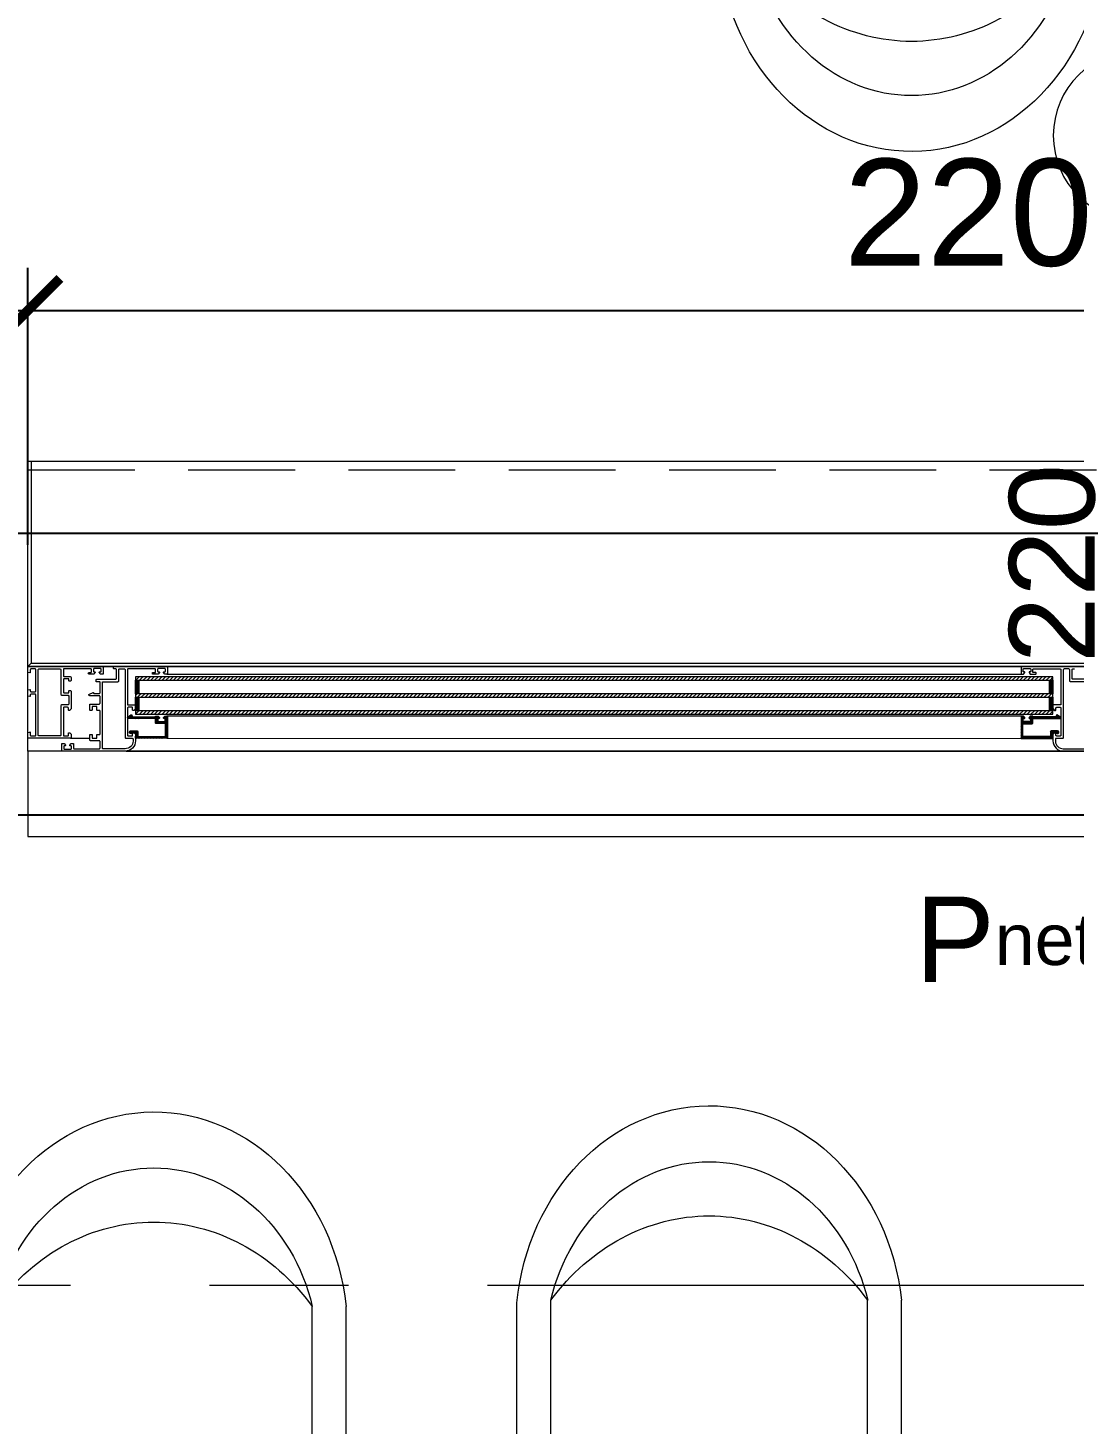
# Model space of a CAD drawing. Header units: centimetres. Extents: x 105417 to 110818, y -55119 to -48326.
# Drawn here: x 106699.4 to 106821.7, y -50688.6 to -50525.3 of the extents above; entities that cross this region are included whole.
import ezdxf

# ---------------------------------------------------------------- set-up
doc = ezdxf.new("R2010")
doc.units = ezdxf.units.CM
doc.header["$LTSCALE"] = 50
doc.header["$MEASUREMENT"] = 0
doc.linetypes.add('AXES', pattern=[2, 1.25, -0.25, 0.25, -0.25])
doc.linetypes.add('CACHE', pattern=[0.375, 0.25, -0.125])
doc.layers.get('0').update_dxf_attribs({"color": 8})
doc.layers.add('AXES', color=10, linetype='AXES')
doc.layers.add('COTE 50ème', color=1, linetype='Continuous')
doc.layers.add('FMULT', color=150, linetype='Continuous', plot=False)
for name, color, linetype, lineweight in [('MACONNERIE COUPE', 7, 'Continuous', 30), ('mobilimi', 8, 'Continuous', 9), ('WINDOWS', 21, 'Continuous', 5)]:
    doc.layers.add(name, color=color, linetype=linetype, lineweight=lineweight)
doc.styles.add('GENERATED_STYLE_1', font='arial.ttf')
doc.styles.add('RS_TXT_50', font='arial.ttf', dxfattribs={"height": 12.5})
doc.dimstyles.new('RS_50CM_LINEAIRE', dxfattribs={"dimscale": 5, "dimtxt": 12.5, "dimasz": 1.5, "dimexe": 1, "dimexo": 2.5, "dimgap": 1, "dimtad": 1, "dimdec": 1, "dimrnd": 0.5, "dimdsep": 46, "dimtxsty": 'RS_TXT_50', "dimblk1": 'ARCHTICK', "dimblk2": 'ARCHTICK', "dimsah": 1, "dimcen": 2.5, "dimdle": 1, "dimclrt": 4, "dimadec": 0, "dimazin": 2, "dimtfac": 1, "dimtdec": 1, "dimtix": 1, "dimtmove": 2, "dimatfit": 3, "dimfxl": 1, "dimtolj": 1, "dimtzin": 0, "dimarcsym": 0})

# ---------------------------------------------------------------- blocks, each defined once
blk = doc.blocks.new('1111')
at = {"layer": 'mobilimi'}
for p, q in [((7498090.66, 4737224.66), (7498067.1, 4737224.66)), ((7498090.66, 4737221.1), (7498090.66, 4737224.66)), ((7498090.15, 4737221.13), (7498066.85, 4737221.13)), ((7498092.44, 4737190.14), (7498092.44, 4737219.13)), ((7498090.15, 4737188.14), (7498066.85, 4737188.14)), ((7498090.66, 4737184.61), (7498090.66, 4737188.14)), ((7498090.66, 4737184.61), (7498066.85, 4737184.61))]:
    blk.add_line(p, q, dxfattribs=at)
for centre, major_axis, start_param, end_param in [((7498069.68, 4737204.62), (-23.08, 0), -1.458692, 1.447759), ((7498071.99, 4737204.63), (-19.57, 0), -1.304651, 1.304651), ((7498082.73, 4737204.63), (24.67, 0), 2.270248, 4.012938), ((7498090.15, 4737219.13), (-2.29, 0), 3.141593, 4.712389), ((7498090.15, 4737190.14), (2.29, 0), 4.712389, 6.283185)]:
    blk.add_ellipse(centre, major_axis=major_axis, ratio=0.87377, start_param=start_param, end_param=end_param, dxfattribs=at)
blk = doc.blocks.new('A$Ceb270309')
at = {"layer": 'AXES', "lineweight": 5, "ltscale": 1.3}
blk.add_line((3195, 190), (-1985, 190), dxfattribs=at)
blk = doc.blocks.new('_ArchTick')
at = {"color": 0, "linetype": 'ByBlock', "const_width": 0.15}
blk.add_lwpolyline([(-0.5, -0.5), (0.5, 0.5)], dxfattribs=at)
blk = doc.blocks.new('*D940')
at = {"layer": 'COTE 50ème', "color": 0, "lineweight": -2, "ltscale": 0.5, "transparency": 16777216}
for p, q in [((106619.47, -50579.86), (106619.47, -50553.32)), ((106699.35, -50585.75), (106699.35, -50553.32)), ((106614.47, -50558.32), (106704.35, -50558.32))]:
    blk.add_line(p, q, dxfattribs=at)
at = {"layer": 'Defpoints', "color": 0, "ltscale": 0.5, "transparency": 16777216}
for p in [(106699.35, -50558.32), (106619.47, -50592.36), (106699.35, -50598.25)]:
    blk.add_point(p, dxfattribs=at)
at = {"layer": 'COTE 50ème', "color": 0, "lineweight": -2, "ltscale": 0.5, "transparency": 16777216, "xscale": 7.5, "yscale": 7.5, "zscale": 7.5, "rotation": 180}
blk.add_blockref('_ArchTick', (106619.47, -50558.32), dxfattribs=at)
at = {"layer": 'COTE 50ème', "color": 0, "lineweight": -2, "ltscale": 0.5, "transparency": 16777216, "xscale": 7.5, "yscale": 7.5, "zscale": 7.5}
blk.add_blockref('_ArchTick', (106699.35, -50558.32), dxfattribs=at)
at = {"layer": 'COTE 50ème', "color": 4, "ltscale": 0.5, "transparency": 16777216, "insert": (106659.41, -50546.93), "char_height": 12.5, "attachment_point": 5, "style": 'RS_TXT_50'}
blk.add_mtext('\\A1;80', dxfattribs=at)
blk = doc.blocks.new('*D941')
at = {"layer": 'COTE 50ème', "color": 0, "lineweight": -2, "ltscale": 0.5, "transparency": 16777216}
for p, q in [((106699.35, -50585.75), (106699.35, -50553.32)), ((106919.35, -50592.36), (106919.35, -50553.32)), ((106694.35, -50558.32), (106924.35, -50558.32))]:
    blk.add_line(p, q, dxfattribs=at)
at = {"layer": 'Defpoints', "color": 0, "ltscale": 0.5, "transparency": 16777216}
for p in [(106919.35, -50558.32), (106699.35, -50598.25), (106919.35, -50604.86)]:
    blk.add_point(p, dxfattribs=at)
at = {"layer": 'COTE 50ème', "color": 0, "lineweight": -2, "ltscale": 0.5, "transparency": 16777216, "xscale": 7.5, "yscale": 7.5, "zscale": 7.5, "rotation": 180}
blk.add_blockref('_ArchTick', (106699.35, -50558.32), dxfattribs=at)
at = {"layer": 'COTE 50ème', "color": 0, "lineweight": -2, "ltscale": 0.5, "transparency": 16777216, "xscale": 7.5, "yscale": 7.5, "zscale": 7.5}
blk.add_blockref('_ArchTick', (106919.35, -50558.32), dxfattribs=at)
at = {"layer": 'COTE 50ème', "color": 4, "ltscale": 0.5, "transparency": 16777216, "insert": (106809.35, -50546.93), "char_height": 12.5, "attachment_point": 5, "style": 'RS_TXT_50'}
blk.add_mtext('\\A1;220', dxfattribs=at)
blk = doc.blocks.new('*D1062')
at = {"layer": 'COTE 50ème', "color": 0, "lineweight": -2, "ltscale": 0.5, "transparency": 16777216}
for p, q in [((105995.75, -52042.36), (105995.75, -49967.36)), ((106966.85, -49972.36), (105990.75, -49972.36)), ((106196.86, -52037.36), (105990.75, -52037.36))]:
    blk.add_line(p, q, dxfattribs=at)
at = {"layer": 'Defpoints', "color": 0, "ltscale": 0.5, "transparency": 16777216}
for p in [(105995.75, -49972.36), (106979.35, -49972.36), (106209.36, -52037.36)]:
    blk.add_point(p, dxfattribs=at)
at = {"layer": 'COTE 50ème', "color": 0, "lineweight": -2, "ltscale": 0.5, "transparency": 16777216, "xscale": 7.5, "yscale": 7.5, "zscale": 7.5}
for p, rotation in [((105995.75, -49972.36), 90), ((105995.75, -52037.36), 270)]:
    blk.add_blockref('_ArchTick', p, dxfattribs=dict(at, rotation=rotation))
at = {"layer": 'COTE 50ème', "color": 4, "ltscale": 0.5, "transparency": 16777216, "insert": (105984.37, -51004.86), "char_height": 12.5, "attachment_point": 5, "rotation": 90, "style": 'RS_TXT_50'}
blk.add_mtext('\\A1;2065', dxfattribs=at)

msp = doc.modelspace()

# ---------------------------------------------------------------- hatches: boundary and pattern name
at = {"layer": 'WINDOWS'}
h = msp.add_hatch(dxfattribs=at)
h.set_pattern_fill('ANSI31', color=140, scale=2.5, angle=360)
h.set_pattern_definition([(45, (-43852.52553, 46708.9128), (-0.2209708691, 0.2209708691), [])])
h.paths.add_polyline_path([(106819.26, -50601.15), (106711.93, -50601.15), (106711.93, -50601.55), (106819.26, -50601.55)])
h.paths.add_polyline_path([(106819.26, -50603.15), (106711.93, -50603.15), (106711.93, -50603.55), (106819.26, -50603.55)])
h.paths.add_polyline_path([(106819.26, -50605.15), (106711.94, -50605.15), (106711.94, -50605.55), (106819.26, -50605.55)])
at = {"layer": 'WINDOWS', "transparency": 33554559}
h = msp.add_hatch(dxfattribs=at)
h.set_pattern_fill('ANSI31', color=140, angle=360)
h.set_pattern_definition([(45, (-43869.52553, 46708.90849), (-0.08838834765, 0.08838834765), [])])
h.paths.add_polyline_path([(106711.93, -50603.15), (106711.93, -50601.55), (106712.33, -50601.55), (106712.33, -50603.15)])
h.paths.add_polyline_path([(106711.93, -50605.15), (106711.93, -50603.55), (106712.33, -50603.55), (106712.33, -50605.15)])
h.paths.add_polyline_path([(106818.86, -50603.15), (106818.86, -50601.55), (106819.26, -50601.55), (106819.26, -50603.15)])
h.paths.add_polyline_path([(106818.86, -50605.15), (106818.86, -50603.55), (106819.26, -50603.55), (106819.26, -50605.15)])
h = msp.add_hatch(dxfattribs=at)
h.set_pattern_fill('ANSI31', color=256, angle=360)
h.set_pattern_definition([(45, (-43902.46997, 46708.71279), (-0.08838834765, 0.08838834765), [])])
h.paths.add_polyline_path([(106712.31, -50608.14, -0.414214), (106712.22, -50608.05), (106712.22, -50607.58, 0.414214), (106712.12, -50607.49), (106711.38, -50607.49, 1.835735), (106711.53, -50607.71), (106711.99, -50607.71), (106711.99, -50608.12), (106711.94, -50608.36), (106715.61, -50608.36, 0.414214), (106715.67, -50608.31), (106715.67, -50605.8, 0.414214), (106715.61, -50605.75), (106715.41, -50605.75, 0.250765), (106715.36, -50605.77), (106715.23, -50605.94, 0.599022), (106715.28, -50606.03), (106715.41, -50606.03), (106715.41, -50606.4), (106714.55, -50606.4), (106714.55, -50606.03), (106714.68, -50606.03, 0.649779), (106714.72, -50605.93), (106714.59, -50605.76, 0.212283), (106714.55, -50605.75), (106714.34, -50605.75, 0.414214), (106714.29, -50605.8), (106714.29, -50605.84), (106711.54, -50605.84), (106711.54, -50605.71, 0.603122), (106711.4, -50605.63), (106711.04, -50605.87, 0.737396), (106711.1, -50606.04), (106714.29, -50606.04), (106714.29, -50606.55, 0.414214), (106714.38, -50606.64), (106715.44, -50606.64), (106715.44, -50608.05, -0.414214), (106715.35, -50608.14)])
h = msp.add_hatch(dxfattribs=at)
h.set_pattern_fill('ANSI31', color=256, angle=360)
h.set_pattern_definition([(45, (-43852.52553, 46708.70849), (-0.08838834765, 0.08838834765), [])])
h.paths.add_polyline_path([(106819.2, -50608.37), (106819.25, -50608.37), (106819.25, -50608.13), (106819.2, -50608.13), (106819.2, -50607.77, -0.414214), (106819.25, -50607.72), (106819.62, -50607.72, -0.247394), (106819.67, -50607.74, 1.657435), (106819.8, -50607.49), (106819.06, -50607.49, 0.414214), (106818.97, -50607.59), (106818.97, -50608.05, -0.414214), (106818.88, -50608.15), (106815.84, -50608.15, -0.414214), (106815.74, -50608.05), (106815.74, -50606.7, -0.414214), (106815.8, -50606.65), (106816.81, -50606.65, 0.414214), (106816.9, -50606.55), (106816.9, -50606.11, -0.414214), (106816.96, -50606.05), (106820.09, -50606.05, 0.737396), (106820.14, -50605.88), (106819.79, -50605.64, 0.603122), (106819.64, -50605.71), (106819.64, -50605.79, -0.414214), (106819.59, -50605.84), (106816.9, -50605.84), (106816.9, -50605.81, 0.414214), (106816.84, -50605.75), (106816.64, -50605.75, 0.250765), (106816.59, -50605.78), (106816.46, -50605.94, 0.599022), (106816.51, -50606.03), (106816.58, -50606.03, -0.414214), (106816.64, -50606.09), (106816.64, -50606.35, -0.414214), (106816.58, -50606.4), (106815.84, -50606.4, -0.414214), (106815.78, -50606.35), (106815.78, -50606.09, -0.414214), (106815.84, -50606.03), (106815.91, -50606.03, 0.599022), (106815.96, -50605.94), (106815.83, -50605.78, 0.250765), (106815.78, -50605.75), (106815.57, -50605.75, 0.414214), (106815.52, -50605.81), (106815.52, -50608.31, 0.414214), (106815.57, -50608.37)])

# ---------------------------------------------------------------- linework, layer by layer
at = {"layer": 'FMULT', "ltscale": 0.5}
for points in [[(106347.85, -50140.86), (106347.85, -50357.36), (106234.35, -50357.36), (106246.06, -50663.36), (106611.47, -50663.36), (106611.47, -50584.36), (106970.35, -50584.36), (106970.35, -50323.36), (106981.6, -50323.36), (106979.35, -50142.36)], [(106644.47, -50617.36), (106644.47, -50947.8), (106773.64, -50944.42), (106782.35, -51277.36), (107044.35, -51277.36), (107044.35, -50768.68), (106979.35, -50768.68), (106979.35, -50617.36)]]:
    msp.add_lwpolyline(points, close=True, dxfattribs=at)
at = {"layer": 'WINDOWS', "color": 165, "linetype": 'CACHE'}
msp.add_line((106699.35, -50576.96), (106919.35, -50576.96), dxfattribs=at)
at = {"layer": 'WINDOWS'}
for p, q in [((106708.08, -50599.96), (106709.46, -50599.96)), ((106715.63, -50599.97), (106815.58, -50599.97)), ((106715.61, -50600.86), (106815.58, -50600.87)), ((106815.57, -50605.75), (106715.61, -50605.75)), ((106704.35, -50608.36), (106706.61, -50608.36)), ((106715.61, -50608.36), (106815.57, -50608.37)), ((106710.83, -50609.85), (106820.43, -50609.86))]:
    msp.add_line(p, q, dxfattribs=at)
at = {"layer": 'WINDOWS', "color": 165}
msp.add_lwpolyline([(106839.3, -50537.87, 1), (106819.3, -50537.87, 1)], format="xyb", close=True, dxfattribs=at)
for points in [[(106919.35, -50599.96), (106699.35, -50599.96), (106699.35, -50575.96), (106919.35, -50575.96)], [(106699.35, -50599.96), (106699.35, -50575.96), (106699.75, -50575.96), (106699.75, -50599.56)], [(106699.75, -50599.56), (106918.95, -50599.56), (106919.35, -50599.96), (106699.35, -50599.96)], [(106919.35, -50609.86), (106699.35, -50609.86), (106699.35, -50619.86), (106919.35, -50619.86)]]:
    msp.add_lwpolyline(points, close=True, dxfattribs=at)
at = {"layer": 'WINDOWS'}
for points in [[(106699.35, -50600.02, -0.414214), (106699.41, -50599.96), (106708.11, -50599.96, -0.414214), (106708.16, -50600.02), (106708.16, -50600.8, -0.414214), (106708.11, -50600.86), (106707.87, -50600.86, -0.250765), (106707.82, -50600.84), (106707.71, -50600.67, -0.599022), (106707.75, -50600.58), (106707.87, -50600.58, 0.414214), (106707.92, -50600.52), (106707.92, -50600.26, 0.414214), (106707.87, -50600.21), (106707.08, -50600.21, 0.414214), (106707.03, -50600.26), (106707.03, -50600.52, 0.414214), (106707.08, -50600.58), (106707.16, -50600.58, -0.599022), (106707.2, -50600.67), (106707.09, -50600.84, -0.250765), (106707.04, -50600.86), (106706.51, -50600.86, -1), (106706.51, -50600.66), (106706.73, -50600.66, 0.414214), (106706.78, -50600.6), (106706.78, -50600.3, 0.414214), (106706.73, -50600.24), (106703.55, -50600.24, 0.414214), (106703.5, -50600.3), (106703.5, -50601.03, 0.414214), (106703.59, -50601.12), (106704.24, -50601.12, -0.414214), (106704.43, -50601.31), (106704.43, -50601.57, -0.198912), (106704.42, -50601.61), (106704.35, -50601.67, -0.198912), (106704.32, -50601.68), (106704.21, -50601.68, -0.414214), (106704.15, -50601.63), (106704.15, -50601.46, 0.414214), (106704.1, -50601.4), (106703.59, -50601.4, 0.414214), (106703.5, -50601.5), (106703.5, -50602.95, 0.414214), (106703.59, -50603.04), (106704.1, -50603.04, 0.414214), (106704.15, -50602.99), (106704.15, -50602.82, -0.414214), (106704.21, -50602.76), (106704.32, -50602.76, -0.198912), (106704.35, -50602.78), (106704.42, -50602.84, -0.198912), (106704.43, -50602.88), (106704.43, -50604.89, -0.198912), (106704.42, -50604.93), (106704.26, -50605.08, -0.198912), (106704.22, -50605.1), (106704.15, -50605.1, -0.414214), (106704.1, -50605.04), (106704.1, -50604.86, 0.340481), (106704, -50604.72), (106703.59, -50604.72, 0.414214), (106703.5, -50604.82), (106703.5, -50607.99, 0.414214), (106703.59, -50608.08), (106704, -50608.08, 0.414214), (106704.1, -50607.99), (106704.1, -50607.77, -0.414214), (106704.15, -50607.71), (106704.22, -50607.71, -0.198912), (106704.26, -50607.73), (106704.42, -50607.88, -0.198912), (106704.43, -50607.92), (106704.43, -50608.31, -0.414214), (106704.38, -50608.36), (106699.41, -50608.36, -0.414214), (106699.35, -50608.31), (106699.35, -50607.73, -0.322823), (106699.39, -50607.68), (106699.56, -50607.62, -0.511918), (106699.63, -50607.67), (106699.63, -50607.99, 0.414214), (106699.73, -50608.08), (106700.19, -50608.08, 0.414214), (106700.29, -50607.99), (106700.29, -50603.29, 0.414214), (106700.19, -50603.19), (106699.73, -50603.19, 0.414214), (106699.63, -50603.29), (106699.63, -50603.42, -0.511918), (106699.56, -50603.47), (106699.39, -50603.42, -0.322823), (106699.35, -50603.36)], [(106699.35, -50602.75, -0.322823), (106699.39, -50602.69), (106699.56, -50602.64, -0.511918), (106699.63, -50602.69), (106699.63, -50602.82, 0.414214), (106699.73, -50602.91), (106700.19, -50602.91, 0.414214), (106700.29, -50602.82), (106700.29, -50600.34, 0.414214), (106700.19, -50600.24), (106699.73, -50600.24, 0.414214), (106699.63, -50600.34), (106699.63, -50600.66, -0.511918), (106699.56, -50600.71), (106699.39, -50600.65, -0.322823), (106699.35, -50600.6)], [(106821.76, -50599.97), (106815.58, -50599.97, 0.414214), (106815.52, -50600.03), (106815.52, -50600.81, 0.414214), (106815.58, -50600.87), (106815.78, -50600.87, 0.250765), (106815.83, -50600.84), (106815.96, -50600.67, 0.599022), (106815.91, -50600.59), (106815.82, -50600.59, -0.414214), (106815.77, -50600.53), (106815.77, -50600.27, -0.414214), (106815.82, -50600.21), (106816.61, -50600.21, -0.414214), (106816.66, -50600.27), (106816.66, -50600.53, -0.414214), (106816.61, -50600.59), (106816.51, -50600.59, 0.599022), (106816.47, -50600.67), (106816.6, -50600.84, 0.250765), (106816.64, -50600.87), (106817.22, -50600.87, 0.414214), (106817.28, -50600.81), (106817.28, -50600.72, 0.414214), (106817.22, -50600.66), (106816.96, -50600.66, -0.414214), (106816.9, -50600.6), (106816.9, -50600.31, -0.414214), (106816.96, -50600.25), (106820.13, -50600.25, -0.414214), (106820.19, -50600.31), (106820.19, -50604.39, -0.414214), (106820.13, -50604.45), (106819.31, -50604.45, 0.414214), (106819.26, -50604.51), (106819.26, -50604.89, 0.198912), (106819.27, -50604.93), (106819.43, -50605.09, 0.198912), (106819.47, -50605.1), (106819.54, -50605.1, 0.414214), (106819.59, -50605.05), (106819.59, -50604.82, -0.414214), (106819.69, -50604.73), (106820.1, -50604.73, -0.414214), (106820.19, -50604.82), (106820.19, -50608, -0.414214), (106820.1, -50608.09), (106819.69, -50608.09, -0.414214), (106819.59, -50608), (106819.59, -50607.77, 0.414214), (106819.54, -50607.72), (106819.47, -50607.72, 0.198912), (106819.43, -50607.73), (106819.27, -50607.89, 0.198912), (106819.26, -50607.93), (106819.26, -50608.65, 0.414214), (106820.47, -50609.86), (106827.82, -50609.86, 0.414214)], [(106823.81, -50601.46), (106821.59, -50601.46, -0.414214), (106821.5, -50601.37), (106821.5, -50600.31, -0.414214), (106821.55, -50600.25), (106821.76, -50600.25, 0.414214)]]:
    msp.add_lwpolyline(points, format="xyb", dxfattribs=at)
for points in [[(106699.35, -50599.96), (106919.35, -50599.96), (106919.35, -50609.86), (106699.35, -50609.86)], [(106700.62, -50608.08), (106700.57, -50608.03), (106700.57, -50600.3), (106700.62, -50600.24), (106703.16, -50600.24), (106703.22, -50600.3), (106703.22, -50603.23), (106703.31, -50603.32), (106704.06, -50603.32), (106704.15, -50603.42), (106704.15, -50604.35), (106704.06, -50604.44), (106703.31, -50604.44), (106703.22, -50604.54), (106703.22, -50608.03), (106703.16, -50608.08)]]:
    msp.add_lwpolyline(points, close=True, dxfattribs=at)
for points in [[(106703.37, -50609.86, -0.414214), (106703.31, -50609.8), (106703.31, -50609.02, -0.414214), (106703.37, -50608.96), (106703.57, -50608.96, -0.250765), (106703.62, -50608.99), (106703.75, -50609.15, -0.599022), (106703.7, -50609.24), (106703.61, -50609.24, 0.414214), (106703.55, -50609.3), (106703.55, -50609.56, 0.414214), (106703.61, -50609.62), (106704.39, -50609.62, 0.414214), (106704.45, -50609.56), (106704.45, -50609.3, 0.414214), (106704.39, -50609.24), (106704.3, -50609.24, -0.599022), (106704.25, -50609.15), (106704.39, -50608.99, -0.250765), (106704.43, -50608.96), (106704.64, -50608.96, -0.414214), (106704.69, -50609.02), (106704.69, -50609.52, 0.414214), (106704.75, -50609.58), (106707.7, -50609.58, 0.414214), (106707.79, -50609.48), (106707.79, -50608.74, 0.414214), (106707.7, -50608.64), (106706.67, -50608.64, -0.414214), (106706.58, -50608.55), (106706.58, -50607.99, -0.414214), (106706.67, -50607.9), (106706.8, -50607.9, -0.414214), (106706.86, -50607.95), (106706.86, -50608.31, 0.414214), (106706.91, -50608.36), (106707.36, -50608.36, 0.414214), (106707.42, -50608.31), (106707.42, -50607.95, -0.414214), (106707.47, -50607.9), (106707.74, -50607.9, 0.414214), (106707.79, -50607.84), (106707.79, -50605.15, 0.414214), (106707.74, -50605.1), (106707.47, -50605.1, -0.414214), (106707.42, -50605.04), (106707.42, -50604.69, 0.414214), (106707.36, -50604.63), (106706.91, -50604.63, 0.414214), (106706.86, -50604.69), (106706.86, -50605.04, -0.414214), (106706.8, -50605.1), (106706.67, -50605.1, -0.414214), (106706.58, -50605), (106706.58, -50604.44, -0.414214), (106706.67, -50604.35), (106707.7, -50604.35, 0.414214), (106707.79, -50604.26), (106707.79, -50603.47, 0.414214), (106707.7, -50603.38), (106706.58, -50603.38, -0.809546), (106706.54, -50603.2), (106706.97, -50603.01, -0.543142), (106707.04, -50603.06, 0.414214), (106707.1, -50603.12), (106707.7, -50603.12, 0.414214), (106707.79, -50603.03), (106707.79, -50601.79, 0.414214), (106707.74, -50601.74), (106707.38, -50601.74, -0.414214), (106707.32, -50601.68), (106707.32, -50601.51, -0.414214), (106707.38, -50601.46), (106709.6, -50601.46, 0.414214), (106709.7, -50601.36), (106709.7, -50600.3, 0.414214), (106709.64, -50600.24), (106709.43, -50600.24, -0.414214), (106709.38, -50600.19), (106709.38, -50600.02, -0.414214), (106709.43, -50599.96), (106715.61, -50599.96, -0.414214), (106715.67, -50600.02), (106715.67, -50600.8, -0.414214), (106715.61, -50600.86), (106715.41, -50600.86, -0.250765), (106715.36, -50600.84), (106715.23, -50600.67, -0.599022), (106715.28, -50600.58), (106715.37, -50600.58, 0.414214), (106715.43, -50600.52), (106715.43, -50600.26, 0.414214), (106715.37, -50600.21), (106714.59, -50600.21, 0.414214), (106714.53, -50600.26), (106714.53, -50600.52, 0.414214), (106714.59, -50600.58), (106714.68, -50600.58, -0.599022), (106714.73, -50600.67), (106714.6, -50600.84, -0.250765), (106714.55, -50600.86), (106713.97, -50600.86, -0.414214), (106713.91, -50600.8), (106713.91, -50600.71, -0.414214), (106713.97, -50600.66), (106714.23, -50600.66, 0.414214), (106714.29, -50600.6), (106714.29, -50600.3, 0.414214), (106714.23, -50600.24), (106711.06, -50600.24, 0.414214), (106711, -50600.3), (106711, -50604.39, 0.414214), (106711.06, -50604.44), (106711.88, -50604.44, -0.414214), (106711.94, -50604.5), (106711.94, -50604.89, -0.198912), (106711.92, -50604.93), (106711.77, -50605.08, -0.198912), (106711.73, -50605.1), (106711.66, -50605.1, -0.414214), (106711.6, -50605.04), (106711.6, -50604.82, 0.414214), (106711.51, -50604.72), (106711.1, -50604.72, 0.414214), (106711, -50604.82), (106711, -50607.99, 0.414214), (106711.1, -50608.08), (106711.51, -50608.08, 0.414214), (106711.6, -50607.99), (106711.6, -50607.77, -0.414214), (106711.66, -50607.71), (106711.73, -50607.71, -0.198912), (106711.77, -50607.73), (106711.92, -50607.88, -0.198912), (106711.94, -50607.92), (106711.94, -50608.64, -0.414214), (106710.72, -50609.86)], [(106711.56, -50608.36, -0.414214), (106711.66, -50608.46), (106711.66, -50608.68), (106711.66, -50608.68, -0.414214), (106710.72, -50609.58), (106708.13, -50609.58, -0.414214), (106708.07, -50609.52), (106708.07, -50601.79, -0.414214), (106708.13, -50601.74), (106709.88, -50601.74, 0.414214), (106709.98, -50601.64), (106709.98, -50600.34, -0.414214), (106710.07, -50600.24), (106710.63, -50600.24, -0.414214), (106710.72, -50600.34), (106710.72, -50608.27, 0.414214), (106710.82, -50608.36)], [(106819.63, -50608.37, 0.414214), (106819.54, -50608.46), (106819.54, -50608.69), (106819.54, -50608.69, 0.414214), (106820.47, -50609.58), (106823.06, -50609.58, 0.414214), (106823.12, -50609.53), (106823.12, -50601.8, 0.414214), (106823.06, -50601.74), (106821.31, -50601.74, -0.414214), (106821.22, -50601.65), (106821.22, -50600.34, 0.414214), (106821.12, -50600.25), (106820.56, -50600.25, 0.414214), (106820.47, -50600.34), (106820.47, -50608.28, -0.414214), (106820.38, -50608.37)], [(106711.99, -50608.12), (106711.99, -50607.77, 0.414214), (106711.94, -50607.71), (106711.56, -50607.71, 0.247394), (106711.52, -50607.74, -1.657435), (106711.38, -50607.49), (106712.12, -50607.49, -0.414214), (106712.22, -50607.58), (106712.22, -50608.05, 0.414214), (106712.31, -50608.14), (106715.35, -50608.14, 0.414214), (106715.44, -50608.05), (106715.44, -50606.7, 0.414214), (106715.39, -50606.64), (106714.38, -50606.64, -0.414214), (106714.29, -50606.55), (106714.29, -50606.1, 0.414214), (106714.23, -50606.04), (106711.1, -50606.04, -0.737396), (106711.04, -50605.87), (106711.4, -50605.63, -0.603122), (106711.54, -50605.71), (106711.54, -50605.78, 0.414214), (106711.6, -50605.84), (106714.29, -50605.84), (106714.29, -50605.8, -0.414214), (106714.34, -50605.75), (106714.55, -50605.75, -0.250765), (106714.6, -50605.77), (106714.73, -50605.94, -0.599022), (106714.68, -50606.03), (106714.6, -50606.03, 0.414214), (106714.55, -50606.08), (106714.55, -50606.34, 0.414214), (106714.6, -50606.4), (106715.35, -50606.4, 0.414214), (106715.41, -50606.34), (106715.41, -50606.08, 0.414214), (106715.35, -50606.03), (106715.28, -50606.03, -0.599022), (106715.23, -50605.94), (106715.36, -50605.77, -0.250765), (106715.41, -50605.75), (106715.61, -50605.75, -0.414214), (106715.67, -50605.8), (106715.67, -50608.31, -0.414214), (106715.61, -50608.36), (106711.99, -50608.36), (106711.94, -50608.36), (106711.94, -50608.12)], [(106819.2, -50608.13), (106819.2, -50607.77, -0.414214), (106819.25, -50607.72), (106819.62, -50607.72, -0.247394), (106819.67, -50607.74, 1.657435), (106819.8, -50607.49), (106819.06, -50607.49, 0.414214), (106818.97, -50607.59), (106818.97, -50608.05, -0.414214), (106818.88, -50608.15), (106815.84, -50608.15, -0.414214), (106815.74, -50608.05), (106815.74, -50606.7, -0.414214), (106815.8, -50606.65), (106816.81, -50606.65, 0.414214), (106816.9, -50606.55), (106816.9, -50606.11, -0.414214), (106816.96, -50606.05), (106820.09, -50606.05, 0.737396), (106820.14, -50605.88), (106819.79, -50605.64, 0.603122), (106819.64, -50605.71), (106819.64, -50605.79, -0.414214), (106819.59, -50605.84), (106816.9, -50605.84), (106816.9, -50605.81, 0.414214), (106816.84, -50605.75), (106816.64, -50605.75, 0.250765), (106816.59, -50605.78), (106816.46, -50605.94, 0.599022), (106816.51, -50606.03), (106816.58, -50606.03, -0.414214), (106816.64, -50606.09), (106816.64, -50606.35, -0.414214), (106816.58, -50606.4), (106815.84, -50606.4, -0.414214), (106815.78, -50606.35), (106815.78, -50606.09, -0.414214), (106815.84, -50606.03), (106815.91, -50606.03, 0.599022), (106815.96, -50605.94), (106815.83, -50605.78, 0.250765), (106815.78, -50605.75), (106815.57, -50605.75, 0.414214), (106815.52, -50605.81), (106815.52, -50608.31, 0.414214), (106815.57, -50608.37), (106819.2, -50608.37), (106819.25, -50608.37), (106819.25, -50608.13)]]:
    msp.add_lwpolyline(points, format="xyb", close=True, dxfattribs=at)
at = {"layer": 'WINDOWS', "color": 140}
for points in [[(106819.26, -50601.15), (106711.93, -50601.15), (106711.93, -50601.55), (106819.26, -50601.55)], [(106711.93, -50603.15), (106711.93, -50601.55), (106712.33, -50601.55), (106712.33, -50603.15)], [(106818.86, -50603.15), (106818.86, -50601.55), (106819.26, -50601.55), (106819.26, -50603.15)], [(106819.26, -50603.15), (106711.93, -50603.15), (106711.93, -50603.55), (106819.26, -50603.55)], [(106711.93, -50605.15), (106711.93, -50603.55), (106712.33, -50603.55), (106712.33, -50605.15)], [(106818.86, -50605.15), (106818.86, -50603.55), (106819.26, -50603.55), (106819.26, -50605.15)], [(106819.26, -50605.15), (106711.94, -50605.15), (106711.94, -50605.55), (106819.26, -50605.55)]]:
    msp.add_lwpolyline(points, close=True, dxfattribs=at)

# ---------------------------------------------------------------- block references
at = {"layer": 'MACONNERIE COUPE', "lineweight": 5, "ltscale": 0.5}
msp.add_blockref('A$Ceb270309', (107539.35, -50862.36), dxfattribs=at)
at = {"layer": 'mobilimi', "xscale": -1.123327195006823, "yscale": 1.123327195006823, "zscale": 1.123327195006823}
for p, rotation in [((-5214627.42, -8473299.8), 270.0000044274531), ((5428209.84, 8372108.32), 90), ((5428144.88, 8372107.6), 90)]:
    msp.add_blockref('1111', p, dxfattribs=dict(at, rotation=rotation))

# ---------------------------------------------------------------- texts
at = {"layer": 'WINDOWS', "color": 165, "char_height": 10, "style": 'GENERATED_STYLE_1'}
for s, insert, attachment_point, rotation in [('\\A1;\\pt0;220{\\H0.66x;\\S^  ;}', (106814.12, -50573.7), 3, 90), ('\\A1;\\pt0;P{\\H0.6x;neto}= 0', (106803.14, -50637.01), 7, 0)]:
    msp.add_mtext(s, dxfattribs=dict(at, insert=insert, attachment_point=attachment_point, rotation=rotation))

# ---------------------------------------------------------------- dimensions: what is measured, and where the dimension line sits
at = {"layer": 'COTE 50ème', "ltscale": 0.5}
dim = msp.add_linear_dim(base=(105995.75, -49972.36), p1=(106209.36, -52037.36), p2=(106979.35, -49972.36), angle=90, dimstyle='RS_50CM_LINEAIRE', dxfattribs=at)
dim.commit()
dim.dimension.update_dxf_attribs({"geometry": '*D1062', "text_midpoint": (105984.37, -51004.86)})
for base, p1, p2, picture, middle in [((106699.35, -50558.32), (106619.47, -50592.36), (106699.35, -50598.25), '*D940', (106659.41, -50546.93)), ((106919.35, -50558.32), (106699.35, -50598.25), (106919.35, -50604.86), '*D941', (106809.35, -50546.93))]:
    dim = msp.add_linear_dim(base=base, p1=p1, p2=p2, dimstyle='RS_50CM_LINEAIRE', dxfattribs=at)
    dim.commit()
    dim.dimension.update_dxf_attribs({"geometry": picture, "text_midpoint": middle})

doc.saveas('drawing.dxf')
